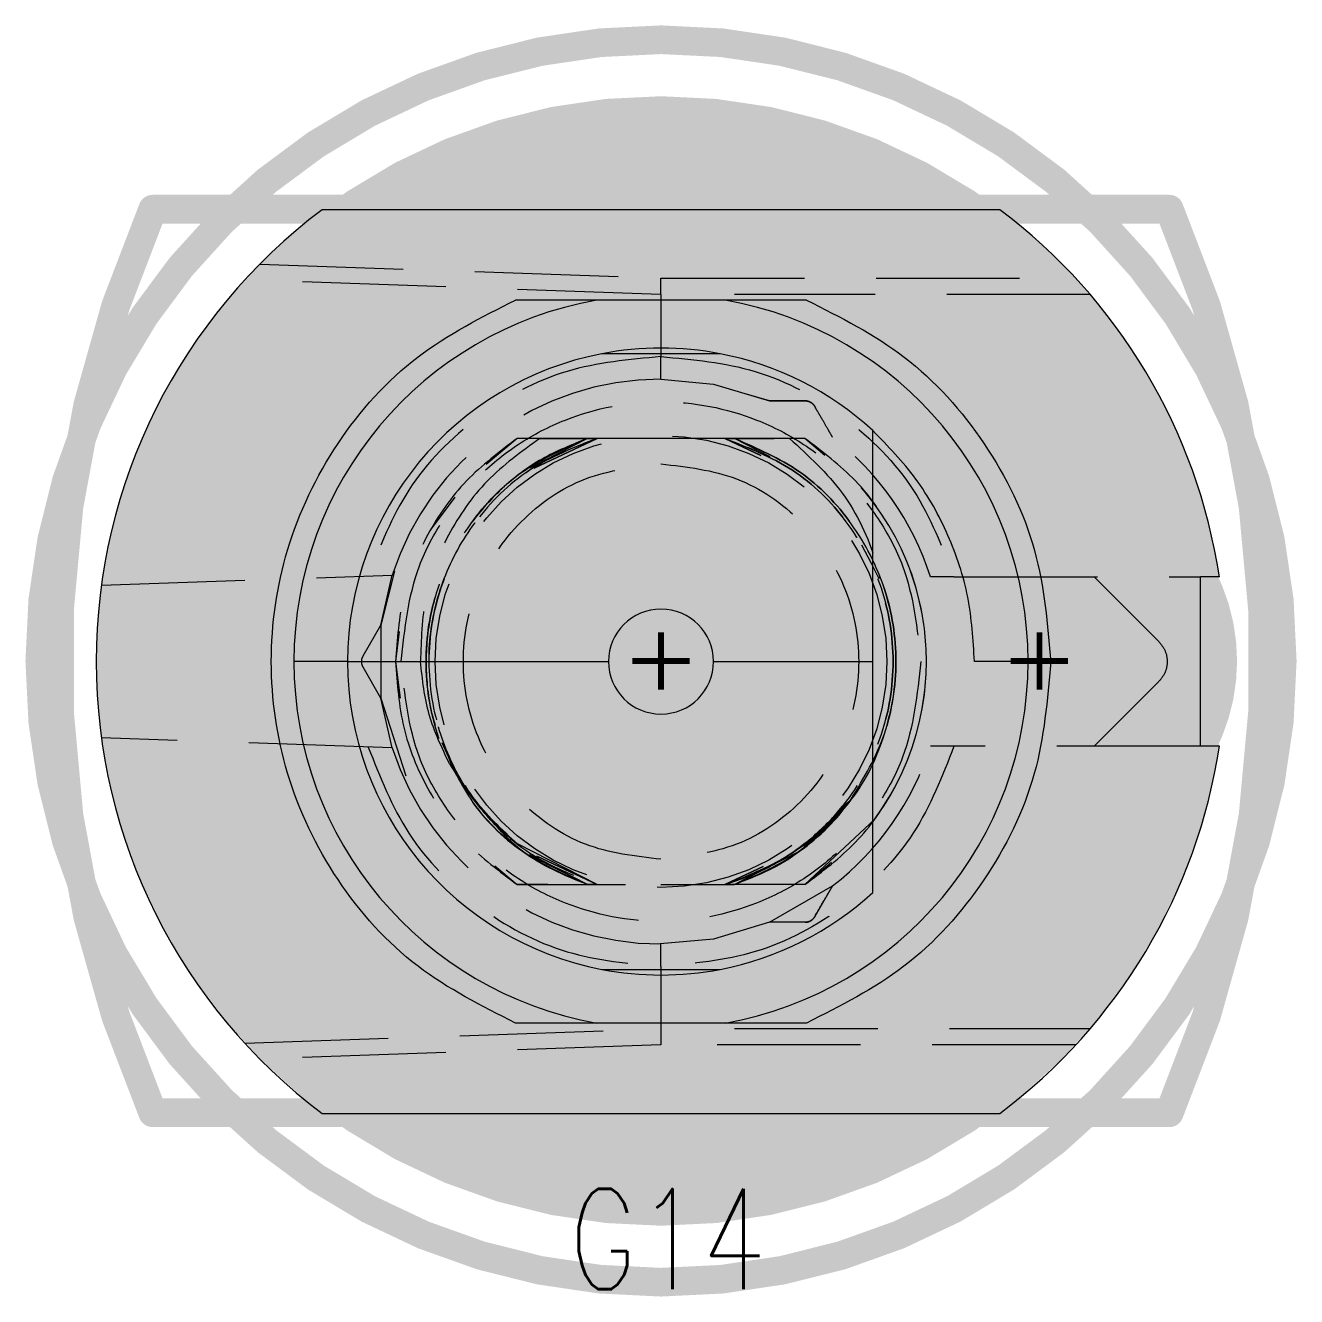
# Model space of a CAD drawing. Header units: millimetres. Extents: x 5 to 1395, y 5 to 415.
# Drawn here: x 1020.12 to 1031.37, y 98.57 to 109.83 of the extents above; entities that cross this region are included whole.
import ezdxf

# ---------------------------------------------------------------- set-up
doc = ezdxf.new("R2010")
doc.units = ezdxf.units.MM
doc.linetypes.add('HIDDEN', pattern=[1.905, 1.27, -0.635])
for name, color, linetype in [('DRIL_PLTE_THRU_01', 16, 'Continuous'), ('DRIL_PLTE_THRU_02', 146, 'Continuous'), ('DRIL_PLTE_THRU_03', 56, 'Continuous'), ('DRIL_PLTE_THRU_04', 216, 'Continuous'), ('DRIL_PLTE_THRU_05', 34, 'Continuous'), ('DRIL_PLTE_THRU_06', 96, 'Continuous'), ('DRIL_PLTE_THRU_07', 171, 'Continuous'), ('DRIL_PLTE_THRU_08', 176, 'Continuous'), ('DRIL_SYMBOL', 2, 'Continuous'), ('PADS_BOT', 5, 'Continuous'), ('PADS_INNER', 1, 'Continuous'), ('PADS_TOP', 1, 'Continuous'), ('PART_NAME_01', 1, 'Continuous'), ('PART_TOP_2DLINE_26', 5, 'Continuous'), ('PART_TOP_2DLINE_27', 5, 'Continuous')]:
    doc.layers.add(name, color=color, linetype=linetype)
doc.styles.add('W0$127', font='simplex', dxfattribs={"width": 0.75})

# ---------------------------------------------------------------- blocks, each defined once
blk = doc.blocks.new('SMOOTH_0$254')
at = {"const_width": 0.127}
blk.add_lwpolyline([(-0.0635, 0, 1), (0.0635, 0, 1)], format="xyb", close=True, dxfattribs=at)
blk = doc.blocks.new('PART_BODY_TOP_1')
at = {"layer": 'PART_TOP_2DLINE_26', "const_width": 0.254}
blk.add_lwpolyline([(5.5, 0, 1), (-5.5, 0, 1)], format="xyb", close=True, dxfattribs=at)
at = {"layer": 'PART_TOP_2DLINE_27', "const_width": 0.254}
blk.add_lwpolyline([(-4.5, 4), (4.5, 4, -0.208911), (4.5, -4), (-4.5, -4, -0.208911)], format="xyb", close=True, dxfattribs=at)
at = {"layer": 'PART_TOP_2DLINE_27'}
for p in [(-4.5, 4), (4.5, 4), (-4.5, -4), (4.5, -4)]:
    blk.add_blockref('SMOOTH_0$254', p, dxfattribs=at)
blk = doc.blocks.new('DRIL_SYMBOL_5$15')
at = {"layer": 'DRIL_SYMBOL', "const_width": 0.0508}
for points in [[(0, -0.254), (0, 0.254)], [(-0.254, 0), (0.254, 0)]]:
    blk.add_lwpolyline(points, dxfattribs=at)
blk = doc.blocks.new('DRIL_HOLE_5$15')
at = {"const_width": 2.575}
blk.add_lwpolyline([(-1.2875, 0, 1), (1.2875, 0, 1)], format="xyb", close=True, dxfattribs=at)
blk.add_blockref('DRIL_SYMBOL_5$15', (0, 0))
blk = doc.blocks.new('PAD_0')
at = {"const_width": 5}
blk.add_lwpolyline([(0, -2.5, 1), (0, 2.5, 1)], format="xyb", close=True, dxfattribs=at)
blk = doc.blocks.new('STK_TOP_181')
at = {"layer": 'DRIL_PLTE_THRU_01'}
blk.add_blockref('DRIL_HOLE_5$15', (0, 0), dxfattribs=at)
at = {"layer": 'DRIL_PLTE_THRU_02'}
blk.add_blockref('DRIL_HOLE_5$15', (0, 0), dxfattribs=at)
at = {"layer": 'DRIL_PLTE_THRU_03'}
blk.add_blockref('DRIL_HOLE_5$15', (0, 0), dxfattribs=at)
at = {"layer": 'DRIL_PLTE_THRU_04'}
blk.add_blockref('DRIL_HOLE_5$15', (0, 0), dxfattribs=at)
at = {"layer": 'DRIL_PLTE_THRU_05'}
blk.add_blockref('DRIL_HOLE_5$15', (0, 0), dxfattribs=at)
at = {"layer": 'DRIL_PLTE_THRU_06'}
blk.add_blockref('DRIL_HOLE_5$15', (0, 0), dxfattribs=at)
at = {"layer": 'DRIL_PLTE_THRU_07'}
blk.add_blockref('DRIL_HOLE_5$15', (0, 0), dxfattribs=at)
at = {"layer": 'DRIL_PLTE_THRU_08'}
blk.add_blockref('DRIL_HOLE_5$15', (0, 0), dxfattribs=at)
at = {"layer": 'PADS_BOT'}
blk.add_blockref('PAD_0', (0, 0), dxfattribs=at)
at = {"layer": 'PADS_INNER'}
blk.add_blockref('PAD_0', (0, 0), dxfattribs=at)
at = {"layer": 'PADS_TOP'}
blk.add_blockref('PAD_0', (0, 0), dxfattribs=at)
blk = doc.blocks.new('DRIL_SYMBOL_2$55')
at = {"layer": 'DRIL_SYMBOL', "const_width": 0.0508}
for points in [[(0, -0.254), (0, 0.254)], [(-0.254, 0), (0.254, 0)]]:
    blk.add_lwpolyline(points, dxfattribs=at)
blk = doc.blocks.new('DRIL_HOLE_2$55')
at = {"const_width": 1.275}
blk.add_lwpolyline([(-0.6375, 0, 1), (0.6375, 0, 1)], format="xyb", close=True, dxfattribs=at)
blk.add_blockref('DRIL_SYMBOL_2$55', (0, 0))
blk = doc.blocks.new('PAD_1')
at = {"const_width": 1.75}
blk.add_lwpolyline([(0, -0.875, 1), (0, 0.875, 1)], format="xyb", close=True, dxfattribs=at)
blk = doc.blocks.new('STK_TOP_182')
at = {"layer": 'DRIL_PLTE_THRU_01'}
blk.add_blockref('DRIL_HOLE_2$55', (0, 0), dxfattribs=at)
at = {"layer": 'DRIL_PLTE_THRU_02'}
blk.add_blockref('DRIL_HOLE_2$55', (0, 0), dxfattribs=at)
at = {"layer": 'DRIL_PLTE_THRU_03'}
blk.add_blockref('DRIL_HOLE_2$55', (0, 0), dxfattribs=at)
at = {"layer": 'DRIL_PLTE_THRU_04'}
blk.add_blockref('DRIL_HOLE_2$55', (0, 0), dxfattribs=at)
at = {"layer": 'DRIL_PLTE_THRU_05'}
blk.add_blockref('DRIL_HOLE_2$55', (0, 0), dxfattribs=at)
at = {"layer": 'DRIL_PLTE_THRU_06'}
blk.add_blockref('DRIL_HOLE_2$55', (0, 0), dxfattribs=at)
at = {"layer": 'DRIL_PLTE_THRU_07'}
blk.add_blockref('DRIL_HOLE_2$55', (0, 0), dxfattribs=at)
at = {"layer": 'DRIL_PLTE_THRU_08'}
blk.add_blockref('DRIL_HOLE_2$55', (0, 0), dxfattribs=at)
at = {"layer": 'PADS_BOT'}
blk.add_blockref('PAD_1', (0, 0), dxfattribs=at)
at = {"layer": 'PADS_INNER'}
blk.add_blockref('PAD_1', (0, 0), dxfattribs=at)
at = {"layer": 'PADS_TOP'}
blk.add_blockref('PAD_1', (0, 0), dxfattribs=at)
blk = doc.blocks.new('SYM_TOP_3')
for name, p in [('PART_BODY_TOP_1', (0, 0)), ('STK_TOP_181', (0, 0)), ('STK_TOP_182', (3.35, 0))]:
    blk.add_blockref(name, p)
blk = doc.blocks.new('PART_TOP_3')
blk.add_blockref('SYM_TOP_3', (0, 0))
at = {"layer": 'PART_NAME_01', "style": 'W0$127', "width": 0.75}
blk.add_text('G14', height=0.889, dxfattribs=at).set_placement((-0.8128, -5.5626))
blk = doc.blocks.new('q')
blk.add_blockref('PART_TOP_3', (1025.745, 104.199))

msp = doc.modelspace()

# ---------------------------------------------------------------- linework, layer by layer
at = {"color": 7, "linetype": 'Continuous', "lineweight": 15}
for p, q in [((1028.7448, 108.1938), (1022.7448, 108.1938)), ((1030.6882, 104.9438), (1030.5198, 104.9438)), ((1030.5198, 103.4438), (1030.5198, 104.9438)), ((1022.9698, 104.1938), (1022.4948, 104.1938)), ((1022.9698, 104.1938), (1025.2801, 104.1938)), ((1026.2096, 104.1938), (1027.6198, 104.1938)), ((1028.9948, 104.1938), (1028.5198, 104.1938)), ((1030.6882, 103.4438), (1030.5198, 103.4438)), ((1022.7448, 100.1938), (1028.7448, 100.1938))]:
    msp.add_line(p, q, dxfattribs=at)
at = {"color": 7, "linetype": 'HIDDEN', "lineweight": 0}
for p, q in [((1022.1923, 107.7123), (1025.7448, 107.5882)), ((1025.7448, 107.4438), (1022.0591, 107.5725)), ((1025.7448, 107.4438), (1025.7448, 107.5881)), ((1025.7448, 107.5881), (1029.4161, 107.5881)), ((1025.7448, 107.4438), (1025.7448, 106.8938)), ((1029.5445, 107.4438), (1026.3951, 107.4438)), ((1025.7448, 106.6938), (1025.7448, 106.8938)), ((1026.7047, 106.5021), (1026.5025, 106.5602)), ((1026.7047, 106.5021), (1027.0198, 106.5021)), ((1024.4713, 106.1688), (1024.1978, 105.9396)), ((1025.0939, 106.1688), (1024.4713, 106.1688)), ((1025.0939, 106.1688), (1024.5816, 105.9054)), ((1024.6223, 105.9063), (1025.1788, 106.1687)), ((1025.1788, 106.1687), (1024.6223, 105.9063)), ((1024.6223, 105.9063), (1025.1788, 106.1687)), ((1025.1788, 106.1687), (1024.6223, 105.9063)), ((1025.4296, 106.1688), (1024.6722, 106.1688)), ((1024.6722, 106.1688), (1025.0939, 106.1688)), ((1026.0601, 106.1688), (1025.4296, 106.1688)), ((1027.0183, 106.1688), (1026.0601, 106.1688)), ((1026.3108, 106.1688), (1026.6281, 106.0192)), ((1026.6237, 106.0212), (1026.3108, 106.1688)), ((1026.7457, 106.1688), (1026.3957, 106.1688)), ((1026.3957, 106.1688), (1026.7457, 106.1688)), ((1026.7105, 106.0069), (1026.3957, 106.1688)), ((1027.1966, 106.0194), (1027.0183, 106.1688)), ((1023.9203, 105.6504), (1023.7096, 105.3688)), ((1020.7906, 104.8688), (1023.3647, 104.9587)), ((1023.3848, 104.9946), (1023.2657, 104.5166)), ((1023.2657, 104.5166), (1023.3647, 104.9587)), ((1028.3385, 104.9438), (1030.5198, 104.9438)), ((1029.5797, 104.9438), (1030.1529, 104.3706)), ((1023.1082, 104.2438), (1023.2657, 104.5166)), ((1023.2657, 104.5166), (1023.2657, 103.8709)), ((1023.428, 104.4587), (1023.3948, 104.1938)), ((1023.2657, 103.8709), (1023.1082, 104.1438)), ((1023.3948, 104.1938), (1023.4354, 103.8701)), ((1023.3948, 104.1938), (1023.4337, 103.8835)), ((1030.1529, 104.017), (1029.5797, 103.4438)), ((1023.3647, 103.4289), (1023.2657, 103.8709)), ((1023.2657, 103.8709), (1023.4859, 103.1828)), ((1023.3647, 103.4289), (1020.7906, 103.5188)), ((1030.5198, 103.4438), (1028.3385, 103.4438)), ((1027.634, 102.7961), (1027.0183, 102.2188)), ((1025.1788, 102.2188), (1024.4733, 102.58)), ((1024.5799, 102.4831), (1025.0939, 102.2188)), ((1025.0939, 102.2188), (1024.5799, 102.4831)), ((1025.1788, 102.2188), (1024.6467, 102.4697)), ((1024.6467, 102.4697), (1025.1788, 102.2188)), ((1025.1788, 102.2188), (1024.6467, 102.4697)), ((1024.6467, 102.4697), (1025.1788, 102.2188)), ((1024.6469, 102.4486), (1025.0939, 102.2188)), ((1025.0939, 102.2188), (1024.6469, 102.4486)), ((1025.1788, 102.2188), (1024.7089, 102.4403)), ((1024.709, 102.4403), (1025.1788, 102.2188)), ((1026.9675, 102.5128), (1026.3957, 102.2188)), ((1026.9674, 102.5127), (1026.3957, 102.2188)), ((1027.0183, 102.2188), (1027.2543, 102.4165)), ((1024.2739, 102.3842), (1024.4713, 102.2188)), ((1024.332, 102.3355), (1024.4713, 102.2188)), ((1026.6498, 102.3786), (1026.3108, 102.2188)), ((1026.3108, 102.2188), (1026.6498, 102.3786)), ((1026.3957, 102.2188), (1026.6368, 102.3427)), ((1024.7439, 102.2188), (1024.4713, 102.2188)), ((1024.4713, 102.2188), (1025.0939, 102.2188)), ((1025.1788, 102.2188), (1025.4296, 102.2188)), ((1025.7448, 102.2188), (1026.0129, 102.2188)), ((1025.8264, 102.2188), (1026.0601, 102.2188)), ((1026.0601, 102.2188), (1026.3108, 102.2188)), ((1027.0183, 102.2188), (1026.3957, 102.2188)), ((1026.7047, 101.8854), (1027.2639, 102.2083)), ((1027.0183, 102.2188), (1026.7457, 102.2188)), ((1027.2639, 102.2083), (1027.1064, 101.9354)), ((1025.7448, 101.4938), (1025.7448, 101.6938)), ((1025.2204, 101.4688), (1025.2204, 101.4688)), ((1025.7448, 101.4938), (1025.7448, 100.9438)), ((1022.0591, 100.8151), (1025.7448, 100.9438)), ((1025.7448, 100.9438), (1025.7448, 100.7994)), ((1026.3951, 100.9438), (1029.5445, 100.9438)), ((1025.7448, 100.7994), (1022.1923, 100.6753)), ((1029.4161, 100.7994), (1025.7448, 100.7994))]:
    msp.add_line(p, q, dxfattribs=at)
at = {"color": 7, "linetype": 'HIDDEN', "lineweight": 0, "flags": 128}
for points in [[(1025.7448, 106.6938), (1026.2104, 106.65), (1026.7047, 106.5021)], [(1024.4713, 106.1688), (1024.4713, 106.1688)], [(1024.4713, 106.1688), (1024.4713, 106.1688)], [(1024.4713, 106.1688), (1024.4713, 106.1688)], [(1024.4713, 106.1688), (1024.4713, 106.1688)], [(1024.4713, 106.1688), (1024.4713, 106.1688)], [(1024.4713, 106.1688), (1024.4713, 106.1688)], [(1024.4713, 106.1688), (1024.4713, 106.1688)], [(1025.4296, 106.1688), (1025.4296, 106.1688)], [(1026.0601, 106.1688), (1026.0601, 106.1688)], [(1027.0183, 106.1688), (1027.0183, 106.1688)], [(1027.0183, 106.1688), (1027.0183, 106.1688)], [(1027.0183, 106.1688), (1027.0183, 106.1688)], [(1027.0183, 106.1688), (1027.0183, 106.1688)], [(1027.0183, 106.1688), (1027.0183, 106.1688)], [(1027.0183, 106.1688), (1027.0183, 106.1688)], [(1027.0183, 106.1688), (1027.0183, 106.1688)], [(1027.0183, 106.1688), (1027.0183, 106.1688)], [(1024.7176, 105.973), (1024.7176, 105.973)], [(1027.674, 104.9699), (1027.6778, 104.9413), (1027.6779, 104.9323), (1027.6777, 104.931), (1027.6773, 104.9302), (1027.6771, 104.93), (1027.6771, 104.93), (1027.677, 104.93), (1027.677, 104.9299), (1027.677, 104.9299), (1027.677, 104.9299), (1027.677, 104.9299), (1027.6771, 104.9299), (1027.6773, 104.93), (1027.6774, 104.93), (1027.6774, 104.93), (1027.6774, 104.93), (1027.6774, 104.93), (1027.6774, 104.93), (1027.6773, 104.93), (1027.6771, 104.9299), (1027.6769, 104.9299), (1027.6768, 104.9298), (1027.6768, 104.9298), (1027.6767, 104.9298), (1027.6767, 104.9298), (1027.6767, 104.9298), (1027.6767, 104.9298), (1027.6764, 104.9298), (1027.676, 104.9299), (1027.6754, 104.9302), (1027.6727, 104.9332), (1027.6086, 105.0627), (1027.5214, 105.2257)], [(1023.9656, 105.221), (1023.9656, 105.221)], [(1024.4713, 102.2188), (1024.4713, 102.2188)], [(1025.1788, 102.2188), (1025.1788, 102.2188)], [(1025.1788, 102.2188), (1025.1788, 102.2188)], [(1025.1788, 102.2188), (1025.1788, 102.2188)], [(1025.1788, 102.2188), (1025.1788, 102.2188)], [(1025.1788, 102.2188), (1025.1788, 102.2188)], [(1025.1788, 102.2188), (1025.1788, 102.2188)], [(1025.1788, 102.2188), (1025.1788, 102.2188)], [(1025.1788, 102.2188), (1025.1788, 102.2188)], [(1026.3108, 102.2188), (1026.3108, 102.2188)], [(1026.3108, 102.2188), (1026.3108, 102.2188)], [(1026.3108, 102.2188), (1026.3108, 102.2188)], [(1026.3108, 102.2188), (1026.3108, 102.2188)], [(1026.3108, 102.2188), (1026.3108, 102.2188)], [(1027.0183, 102.2188), (1027.0183, 102.2188)], [(1026.7047, 101.8854), (1026.2104, 101.7375), (1025.7363, 101.6938)]]:
    msp.add_lwpolyline(points, dxfattribs=at)
at = {"color": 7, "linetype": 'HIDDEN', "lineweight": 0}
msp.add_circle((1025.7448, 104.1938), 2, dxfattribs=at)
at = {"color": 7, "linetype": 'Continuous', "lineweight": 15}
for radius, start, end in [(5, 126.8699, 233.1301), (5, 8.62693, 53.1301), (3.25, 100.06327, 180), (3.25, 0, 79.93673), (2.775, 100.89295, 180), (2.775, 79.10668, 100.89376), (2.775, 47.49336, 79.10705), (0.4648, 0, 180), (3.25, 180, 259.93673), (2.775, 180, 259.10705), (0.4648, 180, 0), (3.25, 280.06327, 0), (5, 306.8699, 351.37307), (2.775, 280.89324, 312.50663), (2.775, 259.10676, 280.89295)]:
    msp.add_arc((1025.7448, 104.1938), radius, start, end, dxfattribs=at)
at = {"color": 7, "linetype": 'HIDDEN', "lineweight": 0}
for radius, start, end in [(2.5, 90, 162.18431), (2.35, 323.50581, 57.18508), (2.5, 17.4576, 52.57976), (2.5, 197.81569, 270), (2.5, 307.42024, 342.5424)]:
    msp.add_arc((1025.7448, 104.1938), radius, start, end, dxfattribs=at)
at = {"color": 7, "linetype": 'Continuous', "lineweight": 15}
for points, knots in [([(1024.4554, 100.9938), (1024.1564, 101.1447), (1023.5447, 101.4535), (1022.8427, 102.2368), (1022.3942, 103.1764), (1022.2462, 104.1938), (1022.3942, 105.2111), (1022.8427, 106.1508), (1023.5447, 106.9341), (1024.1564, 107.2429), (1024.4554, 107.3938)], [0, 0, 0, 0, 0.1222027, 0.2499998, 0.3777964, 0.5000001, 0.6222039, 0.7500005, 0.8777975, 1, 1, 1, 1]), ([(1025.1769, 107.3938), (1025.1764, 107.3938), (1025.1752, 107.3938), (1025.1635, 107.3938), (1025.12, 107.3938), (1024.9235, 107.3938), (1024.6896, 107.3938), (1024.4934, 107.3938), (1024.4554, 107.3938)], [0, 0, 0, 0, 0.01692942, 0.03930114, 0.08170097, 0.23619582, 0.85214271, 1, 1, 1, 1]), ([(1026.3127, 107.3938), (1026.1368, 107.3938), (1025.7844, 107.3938), (1025.3912, 107.3938), (1025.1988, 107.3938), (1025.1769, 107.3938)], [0, 0, 0, 0, 0.4691021, 0.9396121, 1, 1, 1, 1]), ([(1027.0342, 107.3938), (1026.8997, 107.3938), (1026.7259, 107.3938), (1026.5316, 107.3938), (1026.451, 107.3938), (1026.397, 107.3938), (1026.3574, 107.3938), (1026.3312, 107.3938), (1026.3172, 107.3938), (1026.3131, 107.3938), (1026.3128, 107.3938), (1026.3127, 107.3938)], [0, 0, 0, 0, 0.52192282, 0.6747029, 0.77964248, 0.85173033, 0.90167439, 0.9545652, 0.97587922, 0.99309465, 1, 1, 1, 1]), ([(1027.0342, 107.3938), (1027.3339, 107.2426), (1027.9471, 106.9333), (1028.6451, 106.1483), (1029.1106, 105.2067), (1029.1672, 104.5223), (1029.1948, 104.1878)], [0, 0, 0, 0, 0.2443892, 0.5000011, 0.7556099, 1, 1, 1, 1]), ([(1026.2692, 106.9188), (1025.9791, 106.9188), (1025.626, 106.9188), (1025.2818, 106.9188), (1025.2204, 106.9188)], [0, 0, 0, 0, 0.8214986, 1, 1, 1, 1]), ([(1027.6198, 104.1938), (1027.6198, 104.3887), (1027.6198, 104.8931), (1027.6198, 105.5749), (1027.6198, 106.0239), (1027.6198, 106.2395)], [0, 0, 0, 0, 0.246525, 0.6381386, 1, 1, 1, 1]), ([(1028.5198, 104.1938), (1028.5084, 104.3856), (1028.4855, 104.7691), (1028.3007, 105.3182), (1028.0208, 105.8255), (1027.7535, 106.1015), (1027.6198, 106.2395)], [0, 0, 0, 0, 0.2500018, 0.5000026, 0.7500033, 1, 1, 1, 1]), ([(1029.1948, 104.1878), (1029.1662, 103.8542), (1029.1076, 103.172), (1028.6414, 102.2343), (1027.9445, 101.4527), (1027.3331, 101.1445), (1027.0342, 100.9938)], [0, 0, 0, 0, 0.2444232, 0.500001, 0.7555764, 1, 1, 1, 1]), ([(1027.6198, 102.1481), (1027.6198, 102.5857), (1027.6198, 103.1886), (1027.6198, 103.9774), (1027.6198, 104.1938)], [0, 0, 0, 0, 0.7257571, 1, 1, 1, 1]), ([(1025.2204, 101.4688), (1025.5105, 101.4688), (1025.8636, 101.4688), (1026.2078, 101.4688), (1026.2692, 101.4688)], [0, 0, 0, 0, 0.8214867, 1, 1, 1, 1]), ([(1025.1769, 100.9938), (1025.1764, 100.9938), (1025.1752, 100.9938), (1025.1635, 100.9938), (1025.12, 100.9938), (1024.9235, 100.9938), (1024.6896, 100.9938), (1024.4934, 100.9938), (1024.4554, 100.9938)], [0, 0, 0, 0, 0.01692942, 0.03930114, 0.08170097, 0.23619582, 0.85214271, 1, 1, 1, 1]), ([(1026.3127, 100.9938), (1026.1368, 100.9938), (1025.7844, 100.9938), (1025.3912, 100.9938), (1025.1988, 100.9938), (1025.1769, 100.9938)], [0, 0, 0, 0, 0.4691021, 0.9396121, 1, 1, 1, 1]), ([(1027.0342, 100.9938), (1026.8997, 100.9938), (1026.7259, 100.9938), (1026.5316, 100.9938), (1026.451, 100.9938), (1026.397, 100.9938), (1026.3574, 100.9938), (1026.3312, 100.9938), (1026.3172, 100.9938), (1026.3131, 100.9938), (1026.3128, 100.9938), (1026.3127, 100.9938)], [0, 0, 0, 0, 0.52192282, 0.6747029, 0.77964248, 0.85173033, 0.90167439, 0.9545652, 0.97587922, 0.99309465, 1, 1, 1, 1])]:
    msp.add_open_spline(points, degree=3, knots=knots, dxfattribs=at)
at = {"color": 7, "linetype": 'HIDDEN', "lineweight": 0}
for points, knots in [([(1025.7448, 106.8938), (1025.4628, 106.8681), (1024.8836, 106.8154), (1024.099, 106.3895), (1023.4701, 105.7559), (1023.257, 105.2147), (1023.1533, 104.9513)], [0, 0, 0, 0, 0.2434217, 0.4999998, 0.7565763, 1, 1, 1, 1]), ([(1025.7448, 106.8938), (1026.0274, 106.868), (1026.6079, 106.815), (1027.3939, 106.3873), (1028.0231, 105.751), (1028.2353, 105.2081), (1028.3385, 104.9438)], [0, 0, 0, 0, 0.2433929, 0.5000001, 0.7566092, 1, 1, 1, 1]), ([(1023.4448, 104.1938), (1023.4757, 104.483), (1023.5234, 104.9295), (1023.8097, 105.4656), (1024.1069, 105.8311), (1024.4729, 106.1303), (1025.0089, 106.4076), (1025.7448, 106.5496), (1026.4806, 106.4076), (1027.0166, 106.1304), (1027.3825, 105.8313), (1027.6798, 105.4658), (1027.9662, 104.9296), (1028.0139, 104.483), (1028.0448, 104.1938)], [0, 0, 0, 0, 0.11972132, 0.184823, 0.25000018, 0.31510275, 0.3802793, 0.49999961, 0.61972194, 0.68482456, 0.74999948, 0.81510197, 0.88027829, 1, 1, 1, 1]), ([(1027.0198, 106.5021), (1026.9378, 106.5021), (1026.8294, 106.5021), (1026.7329, 106.5021), (1026.7083, 106.5021), (1026.7059, 106.5021), (1026.7047, 106.5021)], [0, 0, 0, 0, 0.6386854, 0.8437406, 0.9249981, 1, 1, 1, 1]), ([(1027.0198, 106.5021), (1027.0285, 106.5015), (1027.0459, 106.5002), (1027.0703, 106.4896), (1027.0917, 106.4738), (1027.1015, 106.4594), (1027.1064, 106.4521)], [0, 0, 0, 0, 0.250808, 0.500052, 0.7491479, 1, 1, 1, 1]), ([(1027.1064, 106.4521), (1027.1023, 106.4587), (1027.0968, 106.4675), (1027.0833, 106.4797), (1027.0759, 106.485), (1027.0704, 106.4885), (1027.0645, 106.4917), (1027.056, 106.4956), (1027.0382, 106.5014), (1027.0276, 106.5018), (1027.0198, 106.5021)], [0, 0, 0, 0, 0.3001443, 0.4067012, 0.4526388, 0.4959195, 0.5400685, 0.5867355, 0.6945192, 1, 1, 1, 1]), ([(1027.2639, 106.1793), (1027.2634, 106.1803), (1027.2622, 106.1824), (1027.2498, 106.2038), (1027.2197, 106.256), (1027.1694, 106.3431), (1027.1285, 106.4139), (1027.1064, 106.4521)], [0, 0, 0, 0, 0.07411355, 0.1549261, 0.35990339, 0.65371534, 1, 1, 1, 1]), ([(1024.4713, 106.1688), (1024.3145, 106.051), (1024.0011, 105.8153), (1023.6626, 105.3287), (1023.437, 104.7805), (1023.4089, 104.3894), (1023.3948, 104.1938)], [0, 0, 0, 0, 0.2499993, 0.5000001, 0.7499999, 1, 1, 1, 1]), ([(1024.4713, 106.1688), (1024.3145, 106.051), (1024.0011, 105.8153), (1023.6626, 105.3287), (1023.437, 104.7805), (1023.4089, 104.3894), (1023.3948, 104.1938)], [0, 0, 0, 0, 0.2499993, 0.5000001, 0.7499999, 1, 1, 1, 1]), ([(1024.6722, 106.1688), (1024.5093, 106.0516), (1024.1856, 105.8188), (1023.8448, 105.3258), (1023.631, 104.7743), (1023.6208, 104.3864), (1023.6157, 104.1938)], [0, 0, 0, 0, 0.2550562, 0.5067375, 0.755055, 1, 1, 1, 1]), ([(1025.0939, 106.1688), (1024.9566, 106.114), (1024.6821, 106.0043), (1024.3262, 105.7344), (1024.0322, 105.4012), (1023.816, 105.012), (1023.6864, 104.5861), (1023.6512, 104.1431), (1023.7044, 103.6996), (1023.8164, 103.426), (1023.8724, 103.2892)], [0, 0, 0, 0, 0.1250017, 0.2500006, 0.3749993, 0.5000005, 0.6250011, 0.7500006, 0.875001, 1, 1, 1, 1]), ([(1025.0939, 102.2188), (1024.894, 102.3055), (1024.4941, 102.4789), (1024.0329, 102.9573), (1023.7336, 103.5421), (1023.6312, 104.1938), (1023.7336, 104.8454), (1024.0329, 105.4303), (1024.4941, 105.9086), (1024.894, 106.0821), (1025.0939, 106.1688)], [0, 0, 0, 0, 0.1250001, 0.2500002, 0.3750006, 0.5000004, 0.6250007, 0.7500005, 0.8750006, 1, 1, 1, 1]), ([(1024.4733, 102.58), (1024.335, 102.7081), (1024.0583, 102.9642), (1023.795, 103.4727), (1023.6707, 104.0266), (1023.7036, 104.5951), (1023.8884, 105.1337), (1024.2131, 105.5993), (1024.6493, 105.9703), (1025.0023, 106.1026), (1025.1788, 106.1688)], [0, 0, 0, 0, 0.1249998, 0.2499999, 0.3750005, 0.5000008, 0.6250003, 0.7499995, 0.8749993, 1, 1, 1, 1]), ([(1025.1788, 106.1688), (1024.972, 106.0879), (1024.5583, 105.926), (1024.0761, 105.4495), (1023.7622, 104.8578), (1023.6544, 104.1938), (1023.7621, 103.5298), (1024.0761, 102.938), (1024.5583, 102.4615), (1024.972, 102.2997), (1025.1788, 102.2188)], [0, 0, 0, 0, 0.1250021, 0.250001, 0.3750007, 0.5000009, 0.6250014, 0.7500005, 0.8750015, 1, 1, 1, 1]), ([(1025.1788, 106.1688), (1025.1784, 106.1688), (1025.1777, 106.1688), (1025.1708, 106.1688), (1025.1442, 106.1688), (1025.1157, 106.1688), (1025.0939, 106.1688)], [0, 0, 0, 0, 0.068855, 0.1453943, 0.3447286, 1, 1, 1, 1]), ([(1025.1788, 106.1688), (1025.1784, 106.1688), (1025.1777, 106.1688), (1025.1708, 106.1688), (1025.1442, 106.1688), (1025.1157, 106.1688), (1025.0939, 106.1688)], [0, 0, 0, 0, 0.0689285, 0.1455767, 0.345186, 1, 1, 1, 1]), ([(1025.0939, 106.1688), (1025.1155, 106.1688), (1025.1436, 106.1688), (1025.1709, 106.1688), (1025.1777, 106.1688), (1025.1785, 106.1688), (1025.1788, 106.1688)], [0, 0, 0, 0, 0.6596464, 0.8554821, 0.9305736, 1, 1, 1, 1]), ([(1026.3957, 106.1688), (1026.3741, 106.1688), (1026.346, 106.1688), (1026.3188, 106.1688), (1026.3119, 106.1688), (1026.3112, 106.1688), (1026.3108, 106.1688)], [0, 0, 0, 0, 0.6593544, 0.8552374, 0.9305187, 1, 1, 1, 1]), ([(1026.3108, 106.1688), (1026.3112, 106.1688), (1026.3119, 106.1688), (1026.3187, 106.1688), (1026.3454, 106.1688), (1026.3739, 106.1688), (1026.3957, 106.1688)], [0, 0, 0, 0, 0.0688564, 0.145317, 0.3446404, 1, 1, 1, 1]), ([(1026.3957, 106.1688), (1026.3741, 106.1688), (1026.346, 106.1688), (1026.3187, 106.1688), (1026.3119, 106.1688), (1026.3111, 106.1688), (1026.3108, 106.1688)], [0, 0, 0, 0, 0.65954428, 0.85541081, 0.93053131, 1, 1, 1, 1]), ([(1026.3108, 106.1688), (1026.5176, 106.0879), (1026.9313, 105.926), (1027.4135, 105.4495), (1027.7275, 104.8578), (1027.8352, 104.1938), (1027.7275, 103.5298), (1027.4135, 102.938), (1026.9313, 102.4615), (1026.5176, 102.2997), (1026.3108, 102.2188)], [0, 0, 0, 0, 0.12499946, 0.25000018, 0.37500043, 0.49999983, 0.62499991, 0.74999892, 0.87499964, 1, 1, 1, 1]), ([(1026.3108, 102.2188), (1026.5176, 102.2997), (1026.9313, 102.4615), (1027.4135, 102.938), (1027.7275, 103.5298), (1027.8352, 104.1938), (1027.7275, 104.8578), (1027.4135, 105.4495), (1026.9313, 105.926), (1026.5176, 106.0879), (1026.3108, 106.1688)], [0, 0, 0, 0, 0.1250004, 0.2500011, 0.3750001, 0.5000002, 0.6249996, 0.7499998, 0.8750005, 1, 1, 1, 1]), ([(1026.3108, 106.1687), (1026.5176, 106.0878), (1026.9313, 105.926), (1027.4135, 105.4495), (1027.7274, 104.8578), (1027.8352, 104.1938), (1027.7274, 103.5298), (1027.4135, 102.9381), (1026.9313, 102.4615), (1026.5176, 102.2997), (1026.3108, 102.2188)], [0, 0, 0, 0, 0.1249992, 0.2499997, 0.3749991, 0.4999987, 0.6249985, 0.7499991, 0.8749977, 1, 1, 1, 1]), ([(1026.3108, 102.2188), (1026.5176, 102.2997), (1026.9313, 102.4615), (1027.4135, 102.9381), (1027.7274, 103.5298), (1027.8352, 104.1938), (1027.7274, 104.8578), (1027.4135, 105.4495), (1026.9313, 105.926), (1026.5176, 106.0878), (1026.3108, 106.1687)], [0, 0, 0, 0, 0.1250023, 0.2500009, 0.3750015, 0.5000013, 0.6250009, 0.7500003, 0.8750008, 1, 1, 1, 1]), ([(1026.3108, 106.1687), (1026.5176, 106.0878), (1026.9313, 105.926), (1027.4135, 105.4495), (1027.7274, 104.8578), (1027.8352, 104.1938), (1027.7274, 103.5298), (1027.4135, 102.938), (1026.9313, 102.4616), (1026.5176, 102.2997), (1026.3108, 102.2188)], [0, 0, 0, 0, 0.1249997, 0.2500005, 0.3750001, 0.5, 0.6250005, 0.7499995, 0.8750003, 1, 1, 1, 1]), ([(1026.3108, 102.2188), (1026.5176, 102.2997), (1026.9313, 102.4616), (1027.4135, 102.938), (1027.7274, 103.5298), (1027.8352, 104.1938), (1027.7274, 104.8578), (1027.4135, 105.4495), (1026.9313, 105.926), (1026.5176, 106.0878), (1026.3108, 106.1687)], [0, 0, 0, 0, 0.1249997, 0.2500005, 0.3749995, 0.5, 0.6249999, 0.7499995, 0.8750003, 1, 1, 1, 1]), ([(1027.1202, 102.6638), (1027.2295, 102.7625), (1027.5003, 103.0069), (1027.7525, 103.5463), (1027.8594, 104.1927), (1027.7558, 104.8457), (1027.4568, 105.4302), (1026.9955, 105.9086), (1026.5956, 106.0821), (1026.3957, 106.1688)], [0, 0, 0, 0, 0.1013785, 0.2511476, 0.4009184, 0.5506892, 0.7004583, 0.8502283, 1, 1, 1, 1]), ([(1026.3957, 106.1688), (1026.5956, 106.0821), (1026.9955, 105.9087), (1027.4568, 105.4302), (1027.7557, 104.8458), (1027.8597, 104.1924), (1027.7513, 103.5472), (1027.5179, 103.0343), (1027.2733, 102.8102), (1027.1889, 102.7329)], [0, 0, 0, 0, 0.1532176, 0.3064373, 0.459655, 0.6128731, 0.7660912, 0.9193089, 1, 1, 1, 1]), ([(1026.3957, 102.2188), (1026.5956, 102.3055), (1026.9955, 102.4789), (1027.4567, 102.9573), (1027.756, 103.5421), (1027.8584, 104.1938), (1027.756, 104.8454), (1027.4567, 105.4303), (1026.9955, 105.9086), (1026.5956, 106.082), (1026.3957, 106.1688)], [0, 0, 0, 0, 0.1249983, 0.2499985, 0.3749985, 0.4999984, 0.6249986, 0.7499986, 0.8749989, 1, 1, 1, 1]), ([(1026.3957, 106.1688), (1026.5956, 106.0821), (1026.9955, 105.9086), (1027.4568, 105.4302), (1027.7557, 104.8457), (1027.8593, 104.1927), (1027.7526, 103.5462), (1027.4977, 103.0029), (1027.2232, 102.7556), (1027.1103, 102.6539)], [0, 0, 0, 0, 0.1492889, 0.2985768, 0.4478628, 0.5971503, 0.7464379, 0.8957254, 1, 1, 1, 1]), ([(1027.4297, 102.975), (1027.5409, 103.1625), (1027.7632, 103.5374), (1027.8565, 104.1951), (1027.7565, 104.8451), (1027.4566, 105.4304), (1026.9955, 105.9086), (1026.5956, 106.082), (1026.3957, 106.1688)], [0, 0, 0, 0, 0.16666648, 0.33333389, 0.50000035, 0.6666651, 0.83333197, 1, 1, 1, 1]), ([(1026.3957, 106.1688), (1026.5956, 106.082), (1026.9955, 105.9086), (1027.4567, 105.4302), (1027.7558, 104.8456), (1027.859, 104.193), (1027.7539, 103.5451), (1027.4724, 102.9628), (1027.1597, 102.6858), (1027.0102, 102.5533)], [0, 0, 0, 0, 0.144562, 0.2891253, 0.4336897, 0.5782532, 0.7228168, 0.8673804, 1, 1, 1, 1]), ([(1026.8838, 106.1688), (1027.0506, 106.0161), (1027.3844, 105.7105), (1027.5985, 105.2582), (1027.6647, 105.0055), (1027.6741, 104.9699)], [0, 0, 0, 0, 0.4618317, 0.9241439, 1, 1, 1, 1]), ([(1027.0183, 102.2188), (1027.1749, 102.3366), (1027.4881, 102.5722), (1027.8288, 103.0589), (1028.0461, 103.6071), (1028.1192, 104.1938), (1028.0461, 104.7805), (1027.8288, 105.3287), (1027.4881, 105.8153), (1027.1749, 106.051), (1027.0183, 106.1688)], [0, 0, 0, 0, 0.125002, 0.2500003, 0.3750001, 0.5, 0.6249999, 0.7499997, 0.874998, 1, 1, 1, 1]), ([(1025.7448, 102.4438), (1025.5158, 102.4701), (1025.0577, 102.5227), (1024.4752, 102.9274), (1024.0859, 103.5058), (1023.9493, 104.1938), (1024.0859, 104.8817), (1024.4752, 105.4602), (1025.0577, 105.8649), (1025.5158, 105.9175), (1025.7448, 105.9438)], [0, 0, 0, 0, 0.1249986, 0.2500001, 0.3750005, 0.5000001, 0.6249998, 0.7500002, 0.8750013, 1, 1, 1, 1]), ([(1025.7448, 105.9438), (1025.9738, 105.9175), (1026.4319, 105.8649), (1027.0145, 105.4602), (1027.4037, 104.8817), (1027.5404, 104.1938), (1027.4037, 103.5058), (1027.0145, 102.9274), (1026.4319, 102.5227), (1025.9738, 102.4701), (1025.7448, 102.4438)], [0, 0, 0, 0, 0.1250012, 0.2499998, 0.3749999, 0.4999999, 0.6249998, 0.75, 0.874999, 1, 1, 1, 1]), ([(1028.3385, 104.9438), (1028.3107, 104.9438), (1028.2555, 104.9438), (1028.1873, 104.9438), (1028.1383, 104.9438), (1028.1325, 104.9438), (1028.1297, 104.9438)], [0, 0, 0, 0, 0.2586283, 0.5136103, 0.7560865, 1, 1, 1, 1]), ([(1030.1529, 104.3706), (1030.1734, 104.3447), (1030.2144, 104.2931), (1030.232, 104.1938), (1030.2144, 104.0945), (1030.1734, 104.0428), (1030.1529, 104.017)], [0, 0, 0, 0, 0.25000501, 0.49999929, 0.75000293, 1, 1, 1, 1]), ([(1023.1082, 104.1438), (1023.1044, 104.1517), (1023.0968, 104.1675), (1023.0938, 104.1938), (1023.0968, 104.2201), (1023.1044, 104.2359), (1023.1082, 104.2438)], [0, 0, 0, 0, 0.2500128, 0.5, 0.7499872, 1, 1, 1, 1]), ([(1023.3948, 104.1938), (1023.4089, 103.9982), (1023.437, 103.6071), (1023.6626, 103.0589), (1024.0011, 102.5722), (1024.3145, 102.3366), (1024.4713, 102.2188)], [0, 0, 0, 0, 0.2500001, 0.4999999, 0.7500007, 1, 1, 1, 1]), ([(1023.3948, 104.1938), (1023.4089, 103.9982), (1023.437, 103.6071), (1023.6626, 103.0589), (1024.0011, 102.5722), (1024.3145, 102.3366), (1024.4713, 102.2188)], [0, 0, 0, 0, 0.2500001, 0.4999999, 0.7500007, 1, 1, 1, 1]), ([(1028.0448, 104.1938), (1028.0139, 103.9046), (1027.9662, 103.4581), (1027.6799, 102.9219), (1027.3827, 102.5565), (1027.0167, 102.2573), (1026.4807, 101.98), (1025.7448, 101.838), (1025.0091, 101.98), (1024.4731, 102.2572), (1024.1071, 102.5563), (1023.8098, 102.9218), (1023.5234, 103.4579), (1023.4757, 103.9046), (1023.4448, 104.1938)], [0, 0, 0, 0, 0.1197217, 0.1848233, 0.2500005, 0.3151018, 0.380278, 0.5000004, 0.6197208, 0.6848234, 0.7499999, 0.815102, 0.8802787, 1, 1, 1, 1]), ([(1023.8724, 103.2892), (1023.8043, 103.4318), (1023.6674, 103.7188), (1023.633, 104.0348), (1023.6157, 104.1938)], [0, 0, 0, 0, 0.4970621, 1, 1, 1, 1]), ([(1023.1533, 103.4363), (1023.257, 103.1728), (1023.4701, 102.6317), (1024.099, 101.9981), (1024.8836, 101.5722), (1025.4628, 101.5195), (1025.7448, 101.4938)], [0, 0, 0, 0, 0.243423, 0.4999997, 0.756578, 1, 1, 1, 1]), ([(1023.8053, 103.4767), (1023.8805, 103.3039), (1024.0424, 102.9319), (1024.497, 102.4801), (1024.8949, 102.3059), (1025.0939, 102.2188)], [0, 0, 0, 0, 0.3025436, 0.6512685, 1, 1, 1, 1]), ([(1028.3385, 103.4438), (1028.2353, 103.1795), (1028.0231, 102.6366), (1027.3939, 102.0003), (1026.6079, 101.5725), (1026.0274, 101.5196), (1025.7448, 101.4938)], [0, 0, 0, 0, 0.2433907, 0.49999976, 0.75660736, 1, 1, 1, 1]), ([(1028.3385, 103.4438), (1028.3108, 103.4438), (1028.2557, 103.4438), (1028.1875, 103.4438), (1028.1383, 103.4438), (1028.1325, 103.4438), (1028.1297, 103.4438)], [0, 0, 0, 0, 0.2580893, 0.5125825, 0.7555906, 1, 1, 1, 1]), ([(1023.8724, 103.2892), (1023.9549, 103.1551), (1024.1192, 102.8882), (1024.3557, 102.6824), (1024.4733, 102.58)], [0, 0, 0, 0, 0.5024632, 1, 1, 1, 1]), ([(1027.4165, 102.957), (1027.275, 102.7944), (1026.992, 102.4692), (1026.5945, 102.3022), (1026.3957, 102.2188)], [0, 0, 0, 0, 0.500001, 1, 1, 1, 1]), ([(1027.0795, 102.6319), (1027.1716, 102.7185), (1027.2797, 102.8202), (1027.3839, 102.9337), (1027.4058, 102.9533), (1027.4128, 102.9571), (1027.4151, 102.9575), (1027.416, 102.9573), (1027.4164, 102.9571), (1027.4165, 102.957)], [0, 0, 0, 0, 0.8053577, 0.9459819, 0.9826872, 0.9932389, 0.9969102, 0.9985051, 1, 1, 1, 1]), ([(1025.0939, 102.2188), (1024.8899, 102.3015), (1024.5453, 102.4412), (1024.3016, 102.7188), (1024.2022, 102.832)], [0, 0, 0, 0, 0.59211027, 1, 1, 1, 1]), ([(1027.1889, 102.7329), (1027.1198, 102.6562), (1026.9046, 102.4176), (1026.6015, 102.2992), (1026.3957, 102.2188)], [0, 0, 0, 0, 0.3212781, 1, 1, 1, 1]), ([(1026.3108, 102.2188), (1026.45, 102.267), (1026.7284, 102.3634), (1026.9625, 102.5424), (1027.0795, 102.6319)], [0, 0, 0, 0, 0.5000015, 1, 1, 1, 1]), ([(1026.3108, 102.2188), (1026.45, 102.267), (1026.7284, 102.3634), (1026.9625, 102.5424), (1027.0795, 102.6319)], [0, 0, 0, 0, 0.4999979, 1, 1, 1, 1]), ([(1025.1788, 102.2188), (1025.1784, 102.2188), (1025.1777, 102.2188), (1025.1708, 102.2188), (1025.1442, 102.2188), (1025.1157, 102.2188), (1025.0939, 102.2188)], [0, 0, 0, 0, 0.0688708, 0.1454003, 0.344846, 1, 1, 1, 1]), ([(1025.0939, 102.2188), (1025.1155, 102.2188), (1025.1436, 102.2188), (1025.1708, 102.2188), (1025.1777, 102.2188), (1025.1785, 102.2188), (1025.1788, 102.2188)], [0, 0, 0, 0, 0.6593367, 0.8552275, 0.9305257, 1, 1, 1, 1]), ([(1025.1788, 102.2188), (1025.1784, 102.2188), (1025.1776, 102.2188), (1025.1708, 102.2188), (1025.1442, 102.2188), (1025.1157, 102.2188), (1025.0939, 102.2188)], [0, 0, 0, 0, 0.0689576, 0.1455278, 0.345146, 1, 1, 1, 1]), ([(1026.3108, 102.2188), (1026.3112, 102.2188), (1026.3119, 102.2188), (1026.3188, 102.2188), (1026.3454, 102.2188), (1026.3739, 102.2188), (1026.3957, 102.2188)], [0, 0, 0, 0, 0.0689117, 0.1454695, 0.3449461, 1, 1, 1, 1]), ([(1026.3957, 102.2188), (1026.3741, 102.2188), (1026.346, 102.2188), (1026.3188, 102.2188), (1026.3119, 102.2188), (1026.3111, 102.2188), (1026.3108, 102.2188)], [0, 0, 0, 0, 0.6594299, 0.85531, 0.9305232, 1, 1, 1, 1]), ([(1027.1064, 101.9354), (1027.1474, 102.0065), (1027.2016, 102.1003), (1027.2498, 102.1839), (1027.2622, 102.2052), (1027.2634, 102.2073), (1027.2639, 102.2083)], [0, 0, 0, 0, 0.6387143, 0.8437527, 0.9250042, 1, 1, 1, 1]), ([(1027.0198, 101.8854), (1026.9378, 101.8854), (1026.8294, 101.8854), (1026.7329, 101.8854), (1026.7083, 101.8854), (1026.7059, 101.8854), (1026.7047, 101.8854)], [0, 0, 0, 0, 0.6387298, 0.8437469, 0.925001, 1, 1, 1, 1]), ([(1027.1064, 101.9354), (1027.1015, 101.9282), (1027.0917, 101.9138), (1027.0703, 101.8979), (1027.0459, 101.8874), (1027.0285, 101.8861), (1027.0198, 101.8854)], [0, 0, 0, 0, 0.2508521, 0.499948, 0.749192, 1, 1, 1, 1]), ([(1027.0198, 101.8854), (1027.0275, 101.8857), (1027.0379, 101.8861), (1027.0552, 101.8917), (1027.0635, 101.8954), (1027.0693, 101.8985), (1027.075, 101.9019), (1027.0826, 101.9073), (1027.0966, 101.9198), (1027.1022, 101.9288), (1027.1064, 101.9354)], [0, 0, 0, 0, 0.3001425, 0.4066707, 0.4525734, 0.4958256, 0.5401083, 0.586692, 0.6945505, 1, 1, 1, 1])]:
    msp.add_open_spline(points, degree=3, knots=knots, dxfattribs=at)

# ---------------------------------------------------------------- block references
msp.add_blockref('q', (0, 0))

doc.saveas('drawing.dxf')
